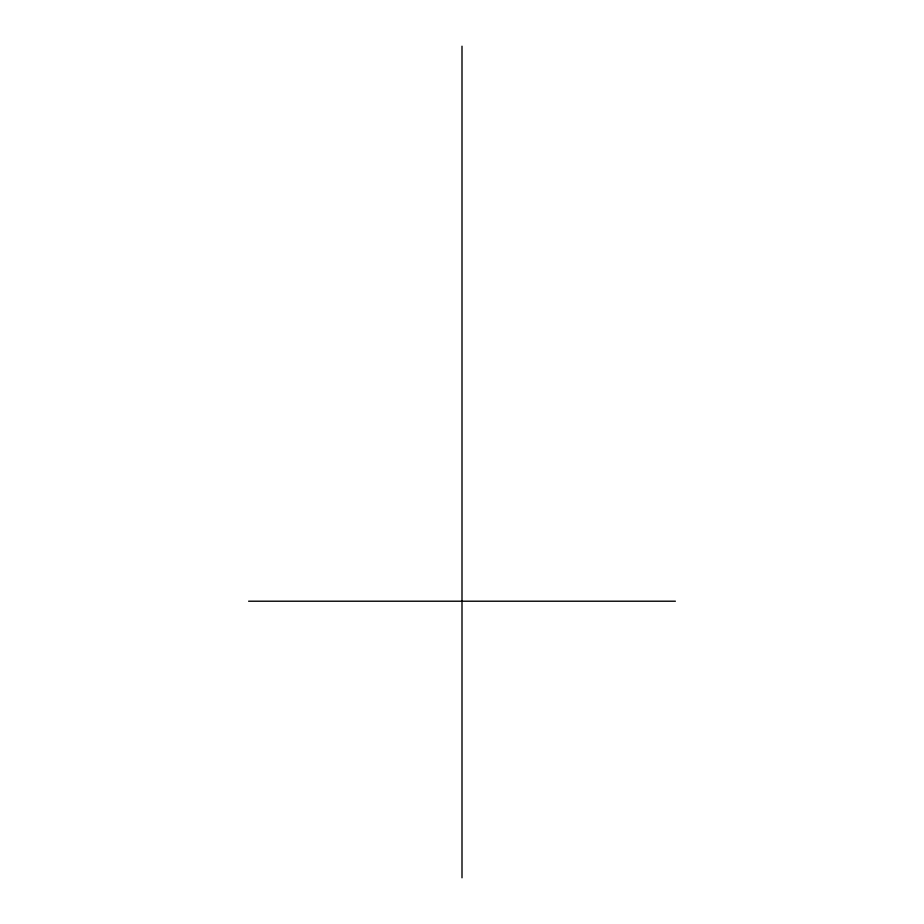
<?xml version="1.0" encoding="UTF-8"?>
<svg xmlns="http://www.w3.org/2000/svg" width="924" height="924" viewBox="0 0 924 924"><rect width="100%" height="100%" fill="white"/><g stroke="black" fill="none" stroke-linecap="round" stroke-linejoin="round"><path stroke-width="1.39" d="M248.614 601.212L675.386 601.212M462 46.2L462 877.8"/></g></svg>
